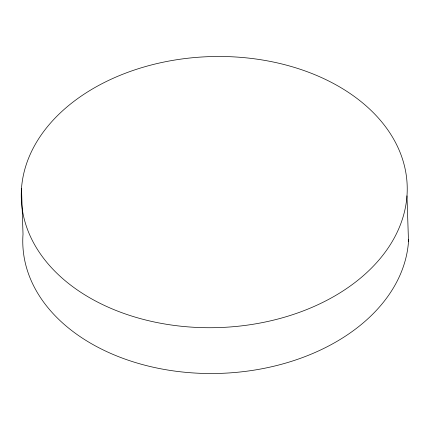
<?xml version="1.0" encoding="UTF-8"?>
<svg xmlns="http://www.w3.org/2000/svg" width="430" height="430" viewBox="0 0 430 430"><rect width="100%" height="100%" fill="white"/><g stroke="black" fill="none" stroke-linecap="round" stroke-linejoin="round"><path stroke-width="0.64" d="M406.979 195.844A193.049 135.552 -1.9 0 1 109.268 307.644A193.049 135.552 -1.9 0 1 126.474 72.82A193.049 135.552 -1.9 0 1 406.979 195.844L408.5 241.638M21.5 188.361L23.021 234.156A193.049 135.552 -1.9 0 0 207.238 373.498A193.049 135.552 -1.9 0 0 408.624 239.644"/></g></svg>
